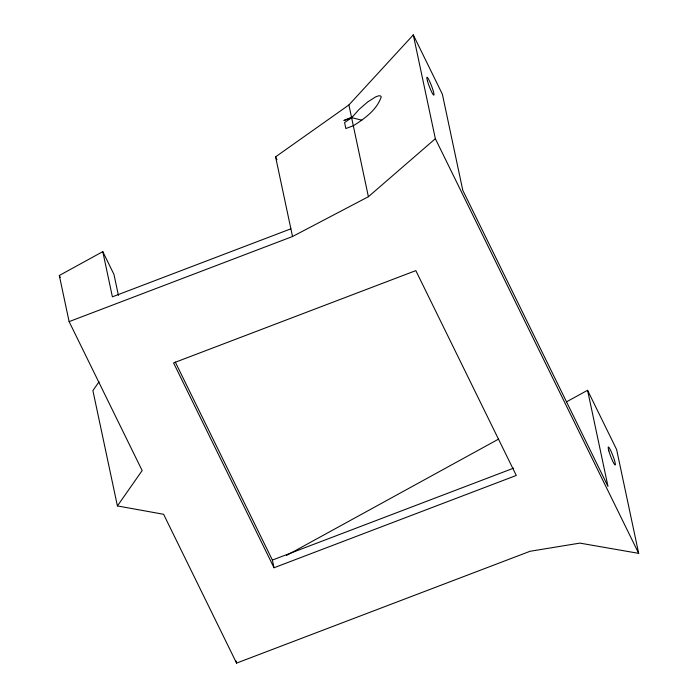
<?xml version="1.0" encoding="UTF-8"?>
<svg xmlns="http://www.w3.org/2000/svg" width="698" height="698" viewBox="0 0 698 698"><rect width="100%" height="100%" fill="white"/><g stroke="black" fill="none" stroke-linecap="round" stroke-linejoin="round"><path stroke-width="1.05" d="M587.568 390.287L616.622 449.547L638.687 553.357L579.864 543.114L530.061 551.28L236.57 663.1L163.594 514.278L117.412 505.937L142.156 470.574L69.119 321.63L292.523 236.517L368.396 196.723L351.626 117.788L359.034 109.455L367.68 101.96L375.489 96.97L378.395 95.862L380.358 95.809L381.239 96.804C377.016 109.769 364.522 118.721 353.301 125.762L345.842 128.537L344.576 122.56L351.626 117.788L348.895 104.97L413.286 34.9L442.375 94.221L462.8 190.345L607.993 486.41L587.568 390.287L566.532 401.83M99.081 381.754L92.895 390.592L117.412 505.937M368.396 196.723L435.351 138.71L413.286 34.9M292.523 236.517L275.579 156.841L348.895 104.97M69.119 321.63L59.313 275.492L102.789 251.638L113.957 274.401L118.424 295.42M286.416 555.512L498.651 439.068M352.019 117.116L343.861 120.484L351.626 117.788M290.883 228.822L112.395 296.825L102.789 251.638M274.017 567.753L173.566 362.916L415.825 270.615L516.284 475.451L274.017 567.753L272.386 560.066L513.632 468.149M351.565 117.613L361.817 120.196M435.351 138.71L638.687 553.357M275.579 156.841L276.975 159.685M175.285 362.053L272.386 560.066M59.313 275.492L60.237 277.385M236.125 661.006L236.57 663.1M427.499 81.073A9.554 1.143 69.1 0 0 433.65 95.085A9.554 1.143 69.1 0 0 430.099 82.373A9.554 1.143 69.1 0 0 427.499 81.073M608.857 450.899A9.554 1.143 69.1 0 0 615.017 464.912A9.554 1.143 69.1 0 0 611.465 452.199A9.554 1.143 69.1 0 0 608.857 450.899"/></g></svg>
